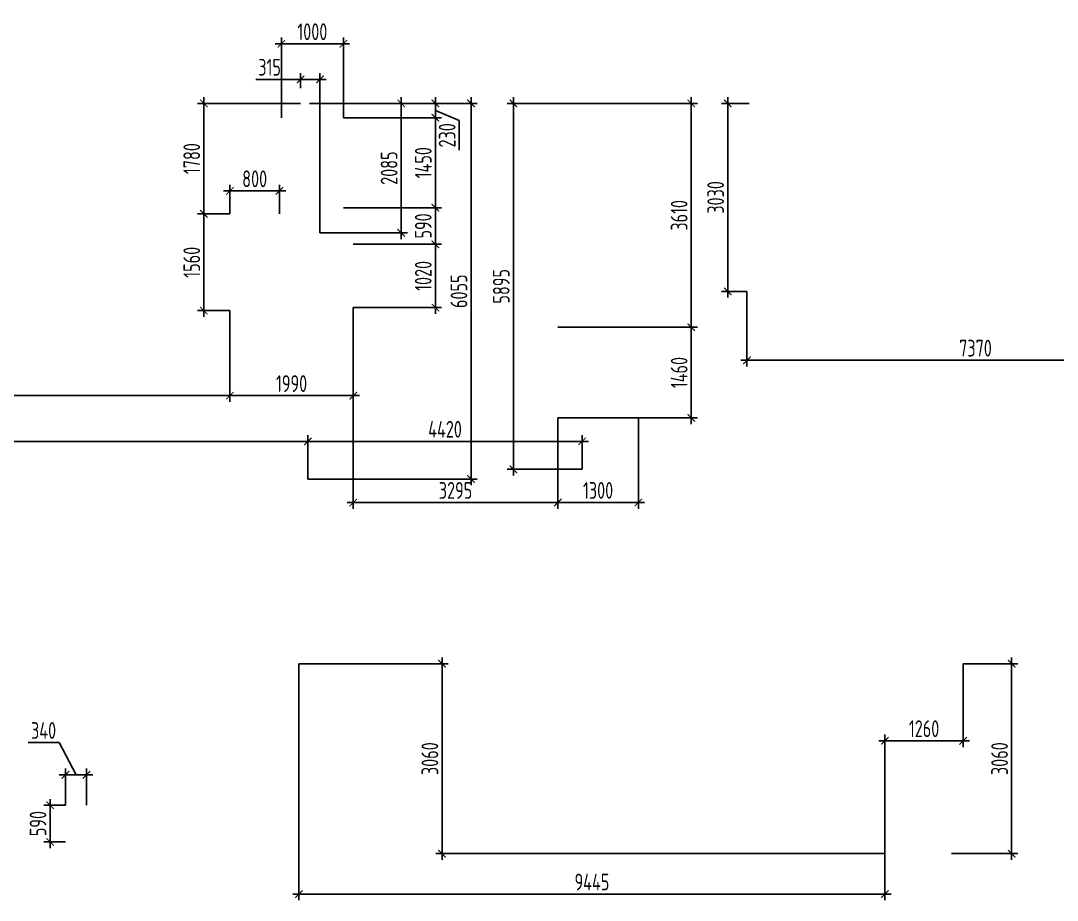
# Model space of a CAD drawing. Header units: millimetres. Extents: x -350007 to 536090, y -888 to 198380.
# Drawn here: x 477643 to 494352, y 114789 to 128963 of the extents above; entities that cross this region are included whole.
import ezdxf

# ---------------------------------------------------------------- set-up
doc = ezdxf.new("R2010")
doc.units = ezdxf.units.MM
doc.layers.add('АР_Размеры нов.', color=15, linetype='Continuous', lineweight=0)
doc.styles.add('ISOCPEUR', font='isocpeur.ttf', dxfattribs={"width": 0.7})
doc.dimstyles.new('R_100', dxfattribs={"dimtxt": 270, "dimasz": 120, "dimexe": 100, "dimexo": 0, "dimgap": 60, "dimtad": 1, "dimdec": 0, "dimrnd": 5, "dimzin": 0, "dimdsep": 46, "dimtxsty": 'ISOCPEUR', "dimblk": 'ARCHTICK', "dimcen": 0, "dimdle": 100, "dimclrd": 256, "dimclre": 256, "dimclrt": 256, "dimadec": 0, "dimazin": 0, "dimtfac": 2, "dimtdec": 0, "dimtofl": 0, "dimtmove": 1, "dimatfit": 3, "dimfxl": 1, "dimtvp": 3, "dimtolj": 1, "dimtzin": 0, "dimarcsym": 0})

# ---------------------------------------------------------------- blocks, each defined once
blk = doc.blocks.new('_ArchTick')
at = {"color": 0, "linetype": 'ByBlock', "const_width": 0.15}
blk.add_lwpolyline([(-0.5, -0.5), (0.5, 0.5)], dxfattribs=at)
blk = doc.blocks.new('*D4308')
at = {"layer": 'Defpoints', "color": 0, "transparency": 16777216}
for p in [(489350, 124601), (489350, 123491), (496718, 122855)]:
    blk.add_point(p, dxfattribs=at)
at = {"layer": 'АР_Размеры нов.', "lineweight": -2, "transparency": 16777216}
for p, q in [((489350, 124601), (489350, 123391)), ((496818, 123491), (489250, 123491)), ((496718, 122855), (496718, 123591))]:
    blk.add_line(p, q, dxfattribs=at)
at = {"layer": 'АР_Размеры нов.', "lineweight": -2, "transparency": 16777216, "xscale": 120, "yscale": 120, "zscale": 120, "rotation": 180}
blk.add_blockref('_ArchTick', (489350, 123491), dxfattribs=at)
at = {"layer": 'АР_Размеры нов.', "lineweight": -2, "transparency": 16777216, "xscale": 120, "yscale": 120, "zscale": 120}
blk.add_blockref('_ArchTick', (496718, 123491), dxfattribs=at)
at = {"layer": 'АР_Размеры нов.', "transparency": 16777216, "insert": (493034, 123686), "char_height": 270, "attachment_point": 5, "style": 'ISOCPEUR'}
blk.add_mtext('\\A1;7370', dxfattribs=at)
blk = doc.blocks.new('*D4311')
at = {"layer": 'Defpoints', "color": 0, "transparency": 16777216}
for p in [(492836, 118601), (493617, 118601), (492645, 115541)]:
    blk.add_point(p, dxfattribs=at)
at = {"layer": 'АР_Размеры нов.', "lineweight": -2, "transparency": 16777216}
for p, q in [((493617, 115441), (493617, 118701)), ((492836, 118601), (493717, 118601)), ((492645, 115541), (493717, 115541))]:
    blk.add_line(p, q, dxfattribs=at)
at = {"layer": 'АР_Размеры нов.', "lineweight": -2, "transparency": 16777216, "xscale": 120, "yscale": 120, "zscale": 120}
for p, rotation in [((493617, 118601), 90), ((493617, 115541), 270)]:
    blk.add_blockref('_ArchTick', p, dxfattribs=dict(at, rotation=rotation))
at = {"layer": 'АР_Размеры нов.', "transparency": 16777216, "insert": (493422, 117071), "char_height": 270, "attachment_point": 5, "rotation": 90, "style": 'ISOCPEUR'}
blk.add_mtext('\\A1;3060', dxfattribs=at)
blk = doc.blocks.new('*D4312')
at = {"layer": 'Defpoints', "color": 0, "transparency": 16777216}
for p in [(492836, 118601), (492836, 117359), (491574, 115541)]:
    blk.add_point(p, dxfattribs=at)
at = {"layer": 'АР_Размеры нов.', "lineweight": -2, "transparency": 16777216}
for p, q in [((492836, 118601), (492836, 117259)), ((491474, 117359), (492936, 117359)), ((491574, 115541), (491574, 117459))]:
    blk.add_line(p, q, dxfattribs=at)
at = {"layer": 'АР_Размеры нов.', "lineweight": -2, "transparency": 16777216, "xscale": 120, "yscale": 120, "zscale": 120, "rotation": 180}
blk.add_blockref('_ArchTick', (491574, 117359), dxfattribs=at)
at = {"layer": 'АР_Размеры нов.', "lineweight": -2, "transparency": 16777216, "xscale": 120, "yscale": 120, "zscale": 120}
blk.add_blockref('_ArchTick', (492836, 117359), dxfattribs=at)
at = {"layer": 'АР_Размеры нов.', "transparency": 16777216, "insert": (492205, 117554), "char_height": 270, "attachment_point": 5, "style": 'ISOCPEUR'}
blk.add_mtext('\\A1;1260', dxfattribs=at)
blk = doc.blocks.new('*D4319')
at = {"layer": 'Defpoints', "color": 0, "transparency": 16777216}
for p in [(478364, 116811), (478364, 116320), (478704, 116320)]:
    blk.add_point(p, dxfattribs=at)
at = {"layer": 'АР_Размеры нов.', "lineweight": -2, "transparency": 16777216}
for p, q in [((478260, 117331), (477762, 117331)), ((478534, 116811), (478260, 117331)), ((478804, 116811), (478264, 116811)), ((478364, 116320), (478364, 116911)), ((478704, 116320), (478704, 116911))]:
    blk.add_line(p, q, dxfattribs=at)
at = {"layer": 'АР_Размеры нов.', "lineweight": -2, "transparency": 16777216, "xscale": 120, "yscale": 120, "zscale": 120, "rotation": 180}
blk.add_blockref('_ArchTick', (478364, 116811), dxfattribs=at)
at = {"layer": 'АР_Размеры нов.', "lineweight": -2, "transparency": 16777216, "xscale": 120, "yscale": 120, "zscale": 120}
blk.add_blockref('_ArchTick', (478704, 116811), dxfattribs=at)
at = {"layer": 'АР_Размеры нов.', "transparency": 16777216, "insert": (478011, 117526), "char_height": 270, "attachment_point": 5, "style": 'ISOCPEUR'}
blk.add_mtext('\\A1;340', dxfattribs=at)
blk = doc.blocks.new('*D4320')
at = {"layer": 'Defpoints', "color": 0, "transparency": 16777216}
for p in [(478116, 116320), (478364, 116320), (478364, 115730)]:
    blk.add_point(p, dxfattribs=at)
at = {"layer": 'АР_Размеры нов.', "lineweight": -2, "transparency": 16777216}
for p, q in [((478364, 116320), (478016, 116320)), ((478116, 115630), (478116, 116420)), ((478364, 115730), (478016, 115730))]:
    blk.add_line(p, q, dxfattribs=at)
at = {"layer": 'АР_Размеры нов.', "lineweight": -2, "transparency": 16777216, "xscale": 120, "yscale": 120, "zscale": 120}
for p, rotation in [((478116, 116320), 90), ((478116, 115730), 270)]:
    blk.add_blockref('_ArchTick', p, dxfattribs=dict(at, rotation=rotation))
at = {"layer": 'АР_Размеры нов.', "transparency": 16777216, "insert": (477921, 116025), "char_height": 270, "attachment_point": 5, "rotation": 90, "style": 'ISOCPEUR'}
blk.add_mtext('\\A1;590', dxfattribs=at)
blk = doc.blocks.new('*D4322')
at = {"layer": 'Defpoints', "color": 0, "transparency": 16777216}
for p in [(481844, 128591), (481844, 127400), (482844, 127400)]:
    blk.add_point(p, dxfattribs=at)
at = {"layer": 'АР_Размеры нов.', "lineweight": -2, "transparency": 16777216}
for p, q in [((481844, 127400), (481844, 128691)), ((482844, 127400), (482844, 128691)), ((482944, 128591), (481744, 128591))]:
    blk.add_line(p, q, dxfattribs=at)
at = {"layer": 'АР_Размеры нов.', "lineweight": -2, "transparency": 16777216, "xscale": 120, "yscale": 120, "zscale": 120, "rotation": 180}
blk.add_blockref('_ArchTick', (481844, 128591), dxfattribs=at)
at = {"layer": 'АР_Размеры нов.', "lineweight": -2, "transparency": 16777216, "xscale": 120, "yscale": 120, "zscale": 120}
blk.add_blockref('_ArchTick', (482844, 128591), dxfattribs=at)
at = {"layer": 'АР_Размеры нов.', "transparency": 16777216, "insert": (482344, 128786), "char_height": 270, "attachment_point": 5, "style": 'ISOCPEUR'}
blk.add_mtext('\\A1;1000', dxfattribs=at)
blk = doc.blocks.new('*D4323')
at = {"layer": 'Defpoints', "color": 0, "transparency": 16777216}
for p in [(482844, 127400), (484327, 127400), (482844, 125950)]:
    blk.add_point(p, dxfattribs=at)
at = {"layer": 'АР_Размеры нов.', "lineweight": -2, "transparency": 16777216}
for p, q in [((484327, 125850), (484327, 127500)), ((482844, 127400), (484427, 127400)), ((482844, 125950), (484427, 125950))]:
    blk.add_line(p, q, dxfattribs=at)
at = {"layer": 'АР_Размеры нов.', "lineweight": -2, "transparency": 16777216, "xscale": 120, "yscale": 120, "zscale": 120}
for p, rotation in [((484327, 127400), 90), ((484327, 125950), 270)]:
    blk.add_blockref('_ArchTick', p, dxfattribs=dict(at, rotation=rotation))
at = {"layer": 'АР_Размеры нов.', "transparency": 16777216, "insert": (484132, 126675), "char_height": 270, "attachment_point": 5, "rotation": 90, "style": 'ISOCPEUR'}
blk.add_mtext('\\A1;1450', dxfattribs=at)
blk = doc.blocks.new('*D4324')
at = {"layer": 'Defpoints', "color": 0, "transparency": 16777216}
for p in [(484170, 127631), (484327, 127631), (482844, 127400)]:
    blk.add_point(p, dxfattribs=at)
at = {"layer": 'АР_Размеры нов.', "lineweight": -2, "transparency": 16777216}
for p, q in [((484327, 127300), (484327, 127731)), ((484170, 127631), (484427, 127631)), ((484327, 127516), (484712, 127355)), ((482844, 127400), (484427, 127400)), ((484712, 127355), (484712, 126876))]:
    blk.add_line(p, q, dxfattribs=at)
at = {"layer": 'АР_Размеры нов.', "lineweight": -2, "transparency": 16777216, "xscale": 120, "yscale": 120, "zscale": 120}
for p, rotation in [((484327, 127631), 90), ((484327, 127400), 270)]:
    blk.add_blockref('_ArchTick', p, dxfattribs=dict(at, rotation=rotation))
at = {"layer": 'АР_Размеры нов.', "transparency": 16777216, "insert": (484517, 127116), "char_height": 270, "attachment_point": 5, "rotation": 90, "style": 'ISOCPEUR'}
blk.add_mtext('\\A1;230', dxfattribs=at)
blk = doc.blocks.new('*D4325')
at = {"layer": 'Defpoints', "color": 0, "transparency": 16777216}
for p in [(481014, 125851), (480595, 124291), (481014, 124291)]:
    blk.add_point(p, dxfattribs=at)
at = {"layer": 'АР_Размеры нов.', "lineweight": -2, "transparency": 16777216}
for p, q in [((481014, 125851), (480495, 125851)), ((480595, 125951), (480595, 124191)), ((481014, 124291), (480495, 124291))]:
    blk.add_line(p, q, dxfattribs=at)
at = {"layer": 'АР_Размеры нов.', "lineweight": -2, "transparency": 16777216, "xscale": 120, "yscale": 120, "zscale": 120}
for p, rotation in [((480595, 125851), 90), ((480595, 124291), 270)]:
    blk.add_blockref('_ArchTick', p, dxfattribs=dict(at, rotation=rotation))
at = {"layer": 'АР_Размеры нов.', "transparency": 16777216, "insert": (480400, 125071), "char_height": 270, "attachment_point": 5, "rotation": 90, "style": 'ISOCPEUR'}
blk.add_mtext('\\A1;1560', dxfattribs=at)
blk = doc.blocks.new('*D4326')
at = {"layer": 'Defpoints', "color": 0, "transparency": 16777216}
for p in [(481014, 126220), (481014, 125851), (481814, 125851)]:
    blk.add_point(p, dxfattribs=at)
at = {"layer": 'АР_Размеры нов.', "lineweight": -2, "transparency": 16777216}
for p, q in [((481914, 126220), (480914, 126220)), ((481014, 125851), (481014, 126320)), ((481814, 125851), (481814, 126320))]:
    blk.add_line(p, q, dxfattribs=at)
at = {"layer": 'АР_Размеры нов.', "lineweight": -2, "transparency": 16777216, "xscale": 120, "yscale": 120, "zscale": 120, "rotation": 180}
blk.add_blockref('_ArchTick', (481014, 126220), dxfattribs=at)
at = {"layer": 'АР_Размеры нов.', "lineweight": -2, "transparency": 16777216, "xscale": 120, "yscale": 120, "zscale": 120}
blk.add_blockref('_ArchTick', (481814, 126220), dxfattribs=at)
at = {"layer": 'АР_Размеры нов.', "transparency": 16777216, "insert": (481414, 126415), "char_height": 270, "attachment_point": 5, "style": 'ISOCPEUR'}
blk.add_mtext('\\A1;800', dxfattribs=at)
blk = doc.blocks.new('*D4327')
at = {"layer": 'Defpoints', "color": 0, "transparency": 16777216}
for p in [(483004, 124341), (481014, 124291), (483004, 122921)]:
    blk.add_point(p, dxfattribs=at)
at = {"layer": 'АР_Размеры нов.', "lineweight": -2, "transparency": 16777216}
for p, q in [((483004, 124341), (483004, 122821)), ((481014, 124291), (481014, 122821)), ((480914, 122921), (483104, 122921))]:
    blk.add_line(p, q, dxfattribs=at)
at = {"layer": 'АР_Размеры нов.', "lineweight": -2, "transparency": 16777216, "xscale": 120, "yscale": 120, "zscale": 120, "rotation": 180}
blk.add_blockref('_ArchTick', (481014, 122921), dxfattribs=at)
at = {"layer": 'АР_Размеры нов.', "lineweight": -2, "transparency": 16777216, "xscale": 120, "yscale": 120, "zscale": 120}
blk.add_blockref('_ArchTick', (483004, 122921), dxfattribs=at)
at = {"layer": 'АР_Размеры нов.', "transparency": 16777216, "insert": (482009, 123116), "char_height": 270, "attachment_point": 5, "style": 'ISOCPEUR'}
blk.add_mtext('\\A1;1990', dxfattribs=at)
blk = doc.blocks.new('*D4328')
at = {"layer": 'Defpoints', "color": 0, "transparency": 16777216}
for p in [(480595, 127631), (482154, 127631), (481014, 125851)]:
    blk.add_point(p, dxfattribs=at)
at = {"layer": 'АР_Размеры нов.', "lineweight": -2, "transparency": 16777216}
for p, q in [((480595, 125751), (480595, 127731)), ((482154, 127631), (480495, 127631)), ((481014, 125851), (480495, 125851))]:
    blk.add_line(p, q, dxfattribs=at)
at = {"layer": 'АР_Размеры нов.', "lineweight": -2, "transparency": 16777216, "xscale": 120, "yscale": 120, "zscale": 120}
for p, rotation in [((480595, 127631), 90), ((480595, 125851), 270)]:
    blk.add_blockref('_ArchTick', p, dxfattribs=dict(at, rotation=rotation))
at = {"layer": 'АР_Размеры нов.', "transparency": 16777216, "insert": (480400, 126741), "char_height": 270, "attachment_point": 5, "rotation": 90, "style": 'ISOCPEUR'}
blk.add_mtext('\\A1;1780', dxfattribs=at)
blk = doc.blocks.new('*D4329')
at = {"layer": 'Defpoints', "color": 0, "transparency": 16777216}
for p in [(482844, 125950), (483004, 125361), (484327, 125361)]:
    blk.add_point(p, dxfattribs=at)
at = {"layer": 'АР_Размеры нов.', "lineweight": -2, "transparency": 16777216}
for p, q in [((484327, 126050), (484327, 125261)), ((482844, 125950), (484427, 125950)), ((483004, 125361), (484427, 125361))]:
    blk.add_line(p, q, dxfattribs=at)
at = {"layer": 'АР_Размеры нов.', "lineweight": -2, "transparency": 16777216, "xscale": 120, "yscale": 120, "zscale": 120}
for p, rotation in [((484327, 125950), 90), ((484327, 125361), 270)]:
    blk.add_blockref('_ArchTick', p, dxfattribs=dict(at, rotation=rotation))
at = {"layer": 'АР_Размеры нов.', "transparency": 16777216, "insert": (484132, 125656), "char_height": 270, "attachment_point": 5, "rotation": 90, "style": 'ISOCPEUR'}
blk.add_mtext('\\A1;590', dxfattribs=at)
blk = doc.blocks.new('*D4330')
at = {"layer": 'Defpoints', "color": 0, "transparency": 16777216}
for p in [(483004, 125361), (483004, 124341), (484327, 124341)]:
    blk.add_point(p, dxfattribs=at)
at = {"layer": 'АР_Размеры нов.', "lineweight": -2, "transparency": 16777216}
for p, q in [((483004, 125361), (484427, 125361)), ((484327, 125461), (484327, 124241)), ((483004, 124341), (484427, 124341))]:
    blk.add_line(p, q, dxfattribs=at)
at = {"layer": 'АР_Размеры нов.', "lineweight": -2, "transparency": 16777216, "xscale": 120, "yscale": 120, "zscale": 120}
for p, rotation in [((484327, 125361), 90), ((484327, 124341), 270)]:
    blk.add_blockref('_ArchTick', p, dxfattribs=dict(at, rotation=rotation))
at = {"layer": 'АР_Размеры нов.', "transparency": 16777216, "insert": (484132, 124851), "char_height": 270, "attachment_point": 5, "rotation": 90, "style": 'ISOCPEUR'}
blk.add_mtext('\\A1;1020', dxfattribs=at)
blk = doc.blocks.new('*D4331')
at = {"layer": 'Defpoints', "color": 0, "transparency": 16777216}
for p in [(486300, 124023), (486300, 122563), (488452, 122563)]:
    blk.add_point(p, dxfattribs=at)
at = {"layer": 'АР_Размеры нов.', "lineweight": -2, "transparency": 16777216}
for p, q in [((486300, 124023), (488552, 124023)), ((488452, 124123), (488452, 122463)), ((486300, 122563), (488552, 122563))]:
    blk.add_line(p, q, dxfattribs=at)
at = {"layer": 'АР_Размеры нов.', "lineweight": -2, "transparency": 16777216, "xscale": 120, "yscale": 120, "zscale": 120}
for p, rotation in [((488452, 124023), 90), ((488452, 122563), 270)]:
    blk.add_blockref('_ArchTick', p, dxfattribs=dict(at, rotation=rotation))
at = {"layer": 'АР_Размеры нов.', "transparency": 16777216, "insert": (488257, 123293), "char_height": 270, "attachment_point": 5, "rotation": 90, "style": 'ISOCPEUR'}
blk.add_mtext('\\A1;1460', dxfattribs=at)
blk = doc.blocks.new('*D4332')
at = {"layer": 'Defpoints', "color": 0, "transparency": 16777216}
for p in [(486402, 127631), (488452, 127631), (486300, 124023)]:
    blk.add_point(p, dxfattribs=at)
at = {"layer": 'АР_Размеры нов.', "lineweight": -2, "transparency": 16777216}
for p, q in [((488452, 123923), (488452, 127731)), ((486402, 127631), (488552, 127631)), ((486300, 124023), (488552, 124023))]:
    blk.add_line(p, q, dxfattribs=at)
at = {"layer": 'АР_Размеры нов.', "lineweight": -2, "transparency": 16777216, "xscale": 120, "yscale": 120, "zscale": 120}
for p, rotation in [((488452, 127631), 90), ((488452, 124023), 270)]:
    blk.add_blockref('_ArchTick', p, dxfattribs=dict(at, rotation=rotation))
at = {"layer": 'АР_Размеры нов.', "transparency": 16777216, "insert": (488257, 125827), "char_height": 270, "attachment_point": 5, "rotation": 90, "style": 'ISOCPEUR'}
blk.add_mtext('\\A1;3610', dxfattribs=at)
blk = doc.blocks.new('*D4333')
at = {"layer": 'Defpoints', "color": 0, "transparency": 16777216}
for p in [(486300, 122563), (487599, 122563), (487599, 121199)]:
    blk.add_point(p, dxfattribs=at)
at = {"layer": 'АР_Размеры нов.', "lineweight": -2, "transparency": 16777216}
for p, q in [((486300, 122563), (486300, 121099)), ((487599, 122563), (487599, 121099)), ((486200, 121199), (487699, 121199))]:
    blk.add_line(p, q, dxfattribs=at)
at = {"layer": 'АР_Размеры нов.', "lineweight": -2, "transparency": 16777216, "xscale": 120, "yscale": 120, "zscale": 120, "rotation": 180}
blk.add_blockref('_ArchTick', (486300, 121199), dxfattribs=at)
at = {"layer": 'АР_Размеры нов.', "lineweight": -2, "transparency": 16777216, "xscale": 120, "yscale": 120, "zscale": 120}
blk.add_blockref('_ArchTick', (487599, 121199), dxfattribs=at)
at = {"layer": 'АР_Размеры нов.', "transparency": 16777216, "insert": (486950, 121394), "char_height": 270, "attachment_point": 5, "style": 'ISOCPEUR'}
blk.add_mtext('\\A1;1300', dxfattribs=at)
blk = doc.blocks.new('*D4334')
at = {"layer": 'Defpoints', "color": 0, "transparency": 16777216}
for p in [(483004, 124341), (486300, 122563), (486300, 121199)]:
    blk.add_point(p, dxfattribs=at)
at = {"layer": 'АР_Размеры нов.', "lineweight": -2, "transparency": 16777216}
for p, q in [((483004, 124341), (483004, 121099)), ((486300, 122563), (486300, 121099)), ((482904, 121199), (486400, 121199))]:
    blk.add_line(p, q, dxfattribs=at)
at = {"layer": 'АР_Размеры нов.', "lineweight": -2, "transparency": 16777216, "xscale": 120, "yscale": 120, "zscale": 120, "rotation": 180}
blk.add_blockref('_ArchTick', (483004, 121199), dxfattribs=at)
at = {"layer": 'АР_Размеры нов.', "lineweight": -2, "transparency": 16777216, "xscale": 120, "yscale": 120, "zscale": 120}
blk.add_blockref('_ArchTick', (486300, 121199), dxfattribs=at)
at = {"layer": 'АР_Размеры нов.', "transparency": 16777216, "insert": (484652, 121394), "char_height": 270, "attachment_point": 5, "style": 'ISOCPEUR'}
blk.add_mtext('\\A1;3295', dxfattribs=at)
blk = doc.blocks.new('*D4335')
at = {"layer": 'Defpoints', "color": 0, "transparency": 16777216}
for p in [(473094, 127123), (481014, 124291), (481014, 122921)]:
    blk.add_point(p, dxfattribs=at)
at = {"layer": 'АР_Размеры нов.', "lineweight": -2, "transparency": 16777216}
for p, q in [((473094, 127123), (473094, 122821)), ((481014, 124291), (481014, 122821)), ((472994, 122921), (481114, 122921))]:
    blk.add_line(p, q, dxfattribs=at)
at = {"layer": 'АР_Размеры нов.', "lineweight": -2, "transparency": 16777216, "xscale": 120, "yscale": 120, "zscale": 120, "rotation": 180}
blk.add_blockref('_ArchTick', (473094, 122921), dxfattribs=at)
at = {"layer": 'АР_Размеры нов.', "lineweight": -2, "transparency": 16777216, "xscale": 120, "yscale": 120, "zscale": 120}
blk.add_blockref('_ArchTick', (481014, 122921), dxfattribs=at)
at = {"layer": 'АР_Размеры нов.', "transparency": 16777216, "insert": (477054, 123116), "char_height": 270, "attachment_point": 5, "style": 'ISOCPEUR'}
blk.add_mtext('\\A1;7920', dxfattribs=at)
blk = doc.blocks.new('*D4336')
at = {"layer": 'Defpoints', "color": 0, "transparency": 16777216}
for p in [(489040, 127631), (489384, 127631), (489350, 124601)]:
    blk.add_point(p, dxfattribs=at)
at = {"layer": 'АР_Размеры нов.', "lineweight": -2, "transparency": 16777216}
for p, q in [((489040, 124501), (489040, 127731)), ((489384, 127631), (488940, 127631)), ((489350, 124601), (488940, 124601))]:
    blk.add_line(p, q, dxfattribs=at)
at = {"layer": 'АР_Размеры нов.', "lineweight": -2, "transparency": 16777216, "xscale": 120, "yscale": 120, "zscale": 120}
for p, rotation in [((489040, 127631), 90), ((489040, 124601), 270)]:
    blk.add_blockref('_ArchTick', p, dxfattribs=dict(at, rotation=rotation))
at = {"layer": 'АР_Размеры нов.', "transparency": 16777216, "insert": (488845, 126116), "char_height": 270, "attachment_point": 5, "rotation": 90, "style": 'ISOCPEUR'}
blk.add_mtext('\\A1;3030', dxfattribs=at)
blk = doc.blocks.new('*D4338')
at = {"layer": 'Defpoints', "color": 0, "transparency": 16777216}
for p in [(482127, 118601), (491574, 115541), (491574, 114889)]:
    blk.add_point(p, dxfattribs=at)
at = {"layer": 'АР_Размеры нов.', "lineweight": -2, "transparency": 16777216}
for p, q in [((482127, 118601), (482127, 114789)), ((491574, 115541), (491574, 114789)), ((482027, 114889), (491674, 114889))]:
    blk.add_line(p, q, dxfattribs=at)
at = {"layer": 'АР_Размеры нов.', "lineweight": -2, "transparency": 16777216, "xscale": 120, "yscale": 120, "zscale": 120, "rotation": 180}
blk.add_blockref('_ArchTick', (482127, 114889), dxfattribs=at)
at = {"layer": 'АР_Размеры нов.', "lineweight": -2, "transparency": 16777216, "xscale": 120, "yscale": 120, "zscale": 120}
blk.add_blockref('_ArchTick', (491574, 114889), dxfattribs=at)
at = {"layer": 'АР_Размеры нов.', "transparency": 16777216, "insert": (486851, 115084), "char_height": 270, "attachment_point": 5, "style": 'ISOCPEUR'}
blk.add_mtext('\\A1;9445', dxfattribs=at)
blk = doc.blocks.new('*D4339')
at = {"layer": 'Defpoints', "color": 0, "transparency": 16777216}
for p in [(482127, 118601), (484434, 115541), (491574, 115541)]:
    blk.add_point(p, dxfattribs=at)
at = {"layer": 'АР_Размеры нов.', "lineweight": -2, "transparency": 16777216}
for p, q in [((484434, 118701), (484434, 115441)), ((482127, 118601), (484534, 118601)), ((491574, 115541), (484334, 115541))]:
    blk.add_line(p, q, dxfattribs=at)
at = {"layer": 'АР_Размеры нов.', "lineweight": -2, "transparency": 16777216, "xscale": 120, "yscale": 120, "zscale": 120}
for p, rotation in [((484434, 118601), 90), ((484434, 115541), 270)]:
    blk.add_blockref('_ArchTick', p, dxfattribs=dict(at, rotation=rotation))
at = {"layer": 'АР_Размеры нов.', "transparency": 16777216, "insert": (484239, 117071), "char_height": 270, "attachment_point": 5, "rotation": 90, "style": 'ISOCPEUR'}
blk.add_mtext('\\A1;3060', dxfattribs=at)
blk = doc.blocks.new('*D4340')
at = {"layer": 'Defpoints', "color": 0, "transparency": 16777216}
for p in [(486693, 122185), (486693, 121734), (482272, 121578)]:
    blk.add_point(p, dxfattribs=at)
at = {"layer": 'АР_Размеры нов.', "lineweight": -2, "transparency": 16777216}
for p, q in [((482172, 122185), (486793, 122185)), ((482272, 121578), (482272, 122285)), ((486693, 121734), (486693, 122285))]:
    blk.add_line(p, q, dxfattribs=at)
at = {"layer": 'АР_Размеры нов.', "lineweight": -2, "transparency": 16777216, "xscale": 120, "yscale": 120, "zscale": 120, "rotation": 180}
blk.add_blockref('_ArchTick', (482272, 122185), dxfattribs=at)
at = {"layer": 'АР_Размеры нов.', "lineweight": -2, "transparency": 16777216, "xscale": 120, "yscale": 120, "zscale": 120}
blk.add_blockref('_ArchTick', (486693, 122185), dxfattribs=at)
at = {"layer": 'АР_Размеры нов.', "transparency": 16777216, "insert": (484483, 122380), "char_height": 270, "attachment_point": 5, "style": 'ISOCPEUR'}
blk.add_mtext('\\A1;4420', dxfattribs=at)
blk = doc.blocks.new('*D4341')
at = {"layer": 'Defpoints', "color": 0, "transparency": 16777216}
for p in [(485584, 127631), (486639, 127631), (486693, 121734)]:
    blk.add_point(p, dxfattribs=at)
at = {"layer": 'АР_Размеры нов.', "lineweight": -2, "transparency": 16777216}
for p, q in [((485584, 121634), (485584, 127731)), ((486639, 127631), (485484, 127631)), ((486693, 121734), (485484, 121734))]:
    blk.add_line(p, q, dxfattribs=at)
at = {"layer": 'АР_Размеры нов.', "lineweight": -2, "transparency": 16777216, "xscale": 120, "yscale": 120, "zscale": 120}
for p, rotation in [((485584, 127631), 90), ((485584, 121734), 270)]:
    blk.add_blockref('_ArchTick', p, dxfattribs=dict(at, rotation=rotation))
at = {"layer": 'АР_Размеры нов.', "transparency": 16777216, "insert": (485389, 124683), "char_height": 270, "attachment_point": 5, "rotation": 90, "style": 'ISOCPEUR'}
blk.add_mtext('\\A1;5895', dxfattribs=at)
blk = doc.blocks.new('*D4342')
at = {"layer": 'Defpoints', "color": 0, "transparency": 16777216}
for p in [(482297, 127631), (484902, 127631), (482272, 121578)]:
    blk.add_point(p, dxfattribs=at)
at = {"layer": 'АР_Размеры нов.', "lineweight": -2, "transparency": 16777216}
for p, q in [((484902, 121478), (484902, 127731)), ((482297, 127631), (485002, 127631)), ((482272, 121578), (485002, 121578))]:
    blk.add_line(p, q, dxfattribs=at)
at = {"layer": 'АР_Размеры нов.', "lineweight": -2, "transparency": 16777216, "xscale": 120, "yscale": 120, "zscale": 120}
for p, rotation in [((484902, 127631), 90), ((484902, 121578), 270)]:
    blk.add_blockref('_ArchTick', p, dxfattribs=dict(at, rotation=rotation))
at = {"layer": 'АР_Размеры нов.', "transparency": 16777216, "insert": (484707, 124604), "char_height": 270, "attachment_point": 5, "rotation": 90, "style": 'ISOCPEUR'}
blk.add_mtext('\\A1;6055', dxfattribs=at)
blk = doc.blocks.new('*D4343')
at = {"layer": 'Defpoints', "color": 0, "transparency": 16777216}
for p in [(470125, 122185), (470125, 121860), (482272, 121578)]:
    blk.add_point(p, dxfattribs=at)
at = {"layer": 'АР_Размеры нов.', "lineweight": -2, "transparency": 16777216}
for p, q in [((482372, 122185), (470025, 122185)), ((470125, 121860), (470125, 122285)), ((482272, 121578), (482272, 122285))]:
    blk.add_line(p, q, dxfattribs=at)
at = {"layer": 'АР_Размеры нов.', "lineweight": -2, "transparency": 16777216, "xscale": 120, "yscale": 120, "zscale": 120, "rotation": 180}
blk.add_blockref('_ArchTick', (470125, 122185), dxfattribs=at)
at = {"layer": 'АР_Размеры нов.', "lineweight": -2, "transparency": 16777216, "xscale": 120, "yscale": 120, "zscale": 120}
blk.add_blockref('_ArchTick', (482272, 122185), dxfattribs=at)
at = {"layer": 'АР_Размеры нов.', "transparency": 16777216, "insert": (476199, 122380), "char_height": 270, "attachment_point": 5, "style": 'ISOCPEUR'}
blk.add_mtext('\\A1;12145', dxfattribs=at)
blk = doc.blocks.new('*D4344')
at = {"layer": 'Defpoints', "color": 0, "transparency": 16777216}
for p in [(483113, 127631), (483776, 127631), (482467, 125544)]:
    blk.add_point(p, dxfattribs=at)
at = {"layer": 'АР_Размеры нов.', "lineweight": -2, "transparency": 16777216}
for p, q in [((483776, 125444), (483776, 127731)), ((483113, 127631), (483876, 127631)), ((482467, 125544), (483876, 125544))]:
    blk.add_line(p, q, dxfattribs=at)
at = {"layer": 'АР_Размеры нов.', "lineweight": -2, "transparency": 16777216, "xscale": 120, "yscale": 120, "zscale": 120}
for p, rotation in [((483776, 127631), 90), ((483776, 125544), 270)]:
    blk.add_blockref('_ArchTick', p, dxfattribs=dict(at, rotation=rotation))
at = {"layer": 'АР_Размеры нов.', "transparency": 16777216, "insert": (483581, 126588), "char_height": 270, "attachment_point": 5, "rotation": 90, "style": 'ISOCPEUR'}
blk.add_mtext('\\A1;2085', dxfattribs=at)
blk = doc.blocks.new('*D4345')
at = {"layer": 'Defpoints', "color": 0, "transparency": 16777216}
for p in [(482154, 128018), (482154, 127875), (482467, 125544)]:
    blk.add_point(p, dxfattribs=at)
at = {"layer": 'АР_Размеры нов.', "lineweight": -2, "transparency": 16777216}
for p, q in [((481434, 128018), (482154, 128018)), ((482567, 128018), (482054, 128018)), ((482154, 127875), (482154, 128118)), ((482467, 125544), (482467, 128118))]:
    blk.add_line(p, q, dxfattribs=at)
at = {"layer": 'АР_Размеры нов.', "lineweight": -2, "transparency": 16777216, "xscale": 120, "yscale": 120, "zscale": 120, "rotation": 180}
blk.add_blockref('_ArchTick', (482154, 128018), dxfattribs=at)
at = {"layer": 'АР_Размеры нов.', "lineweight": -2, "transparency": 16777216, "xscale": 120, "yscale": 120, "zscale": 120}
blk.add_blockref('_ArchTick', (482467, 128018), dxfattribs=at)
at = {"layer": 'АР_Размеры нов.', "transparency": 16777216, "insert": (481655, 128213), "char_height": 270, "attachment_point": 5, "style": 'ISOCPEUR'}
blk.add_mtext('\\A1;315', dxfattribs=at)

msp = doc.modelspace()

# ---------------------------------------------------------------- dimensions: what is measured, and where the dimension line sits
at = {"layer": 'АР_Размеры нов.'}
for base, p1, p2, picture, middle in [((481844.2, 128590.8), (482844.2, 127400.5), (481844.2, 127400.5), '*D4322', (482344.2, 128785.8)), ((481014.2, 122920.6), (473094.2, 127122.7), (481014.2, 124290.7), '*D4335', (477054.2, 123115.6)), ((481014.2, 126220.2), (481814.2, 125850.7), (481014.2, 125850.7), '*D4326', (481414.2, 126415.2)), ((489350.3, 123490.5), (496718.1, 122854.6), (489350.3, 124600.7), '*D4308', (493034.2, 123685.5)), ((483004.2, 122920.6), (481014.2, 124290.7), (483004.2, 124340.7), '*D4327', (482009.2, 123115.6)), ((486300, 121199), (483004.2, 124340.7), (486300, 122562.5), '*D4334', (484652.1, 121394)), ((470125.4, 122184.7), (482272.2, 121577.9), (470125.4, 121859.9), '*D4343', (476198.8, 122379.7)), ((486692.9, 122184.7), (482272.2, 121577.9), (486692.9, 121734.4), '*D4340', (484482.6, 122379.7)), ((487599, 121199), (486300, 122562.8), (487599, 122562.8), '*D4333', (486949.5, 121394)), ((491574, 114889.4), (482127.3, 118600.7), (491574, 115540.7), '*D4338', (486850.6, 115084.4)), ((492835.6, 117359.2), (491574, 115540.7), (492835.6, 118600.7), '*D4312', (492204.8, 117554.2))]:
    dim = msp.add_linear_dim(base=base, p1=p1, p2=p2, dimstyle='R_100', override={"dimpost": '\\X'}, dxfattribs=at)
    dim.commit()
    dim.dimension.update_dxf_attribs({"geometry": picture, "text_midpoint": middle})
for base, p1, p2, picture, middle in [((482154.2, 128018.3), (482466.8, 125544.5), (482154.2, 127874.5), '*D4345', (481655, 127918.7)), ((478364.1, 116810.9), (478704.1, 116320.4), (478364.1, 116320.4), '*D4319', (478199.7, 117330.9))]:
    dim = msp.add_linear_dim(base=base, p1=p1, p2=p2, dimstyle='R_100', override={"dimpost": '\\X'}, dxfattribs=at)
    dim.commit()
    dim.dimension.update_dxf_attribs({"geometry": picture, "text_midpoint": middle, "dimtype": 160})
for base, p1, p2, picture, middle in [((480594.7, 127630.7), (481014.2, 125850.7), (482154.2, 127630.7), '*D4328', (480399.7, 126740.7)), ((484902.2, 127630.7), (482272.2, 121577.9), (482297.1, 127630.7), '*D4342', (484707.2, 124604.3)), ((483776.5, 127630.7), (482466.8, 125544.5), (483113.4, 127630.7), '*D4344', (483581.5, 126587.6)), ((485583.6, 127630.7), (486692.9, 121734.4), (486639.5, 127630.7), '*D4341', (485388.6, 124682.5)), ((488452.2, 127630.7), (486300, 124023), (486401.5, 127630.7), '*D4332', (488257.2, 125826.8)), ((489040.1, 127630.7), (489350.3, 124600.7), (489383.6, 127630.7), '*D4336', (488845.1, 126115.7)), ((484326.6, 127400.5), (482844.2, 125950.5), (482844.2, 127400.5), '*D4323', (484131.6, 126675.5)), ((484326.6, 125360.7), (482844.2, 125950.5), (483004.2, 125360.7), '*D4329', (484131.6, 125655.6)), ((480594.7, 124290.7), (481014.2, 125850.7), (481014.2, 124290.7), '*D4325', (480399.7, 125070.7)), ((484326.6, 124340.7), (483004.2, 125360.7), (483004.2, 124340.7), '*D4330', (484131.6, 124850.7)), ((488452.2, 122562.5), (486300, 124022.8), (486300, 122562.5), '*D4331', (488257.2, 123292.6)), ((484433.8, 115540.7), (482127.3, 118600.7), (491574, 115540.7), '*D4339', (484238.8, 117070.7)), ((493617.3, 118600.7), (492644.7, 115540.7), (492835.6, 118600.7), '*D4311', (493422.3, 117070.7)), ((478116.1, 116320.4), (478364.1, 115730.4), (478364.1, 116320.4), '*D4320', (477921.1, 116025.4))]:
    dim = msp.add_linear_dim(base=base, p1=p1, p2=p2, angle=90, dimstyle='R_100', override={"dimpost": '\\X'}, dxfattribs=at)
    dim.commit()
    dim.dimension.update_dxf_attribs({"geometry": picture, "text_midpoint": middle})
dim = msp.add_linear_dim(base=(484326.6, 127630.7), p1=(482844.2, 127400.5), p2=(484169.5, 127630.7), angle=90, dimstyle='R_100', override={"dimpost": '\\X'}, dxfattribs=at)
dim.commit()
dim.dimension.update_dxf_attribs({"geometry": '*D4324', "text_midpoint": (484712.2, 127295.3), "dimtype": 160})

doc.saveas('drawing.dxf')
